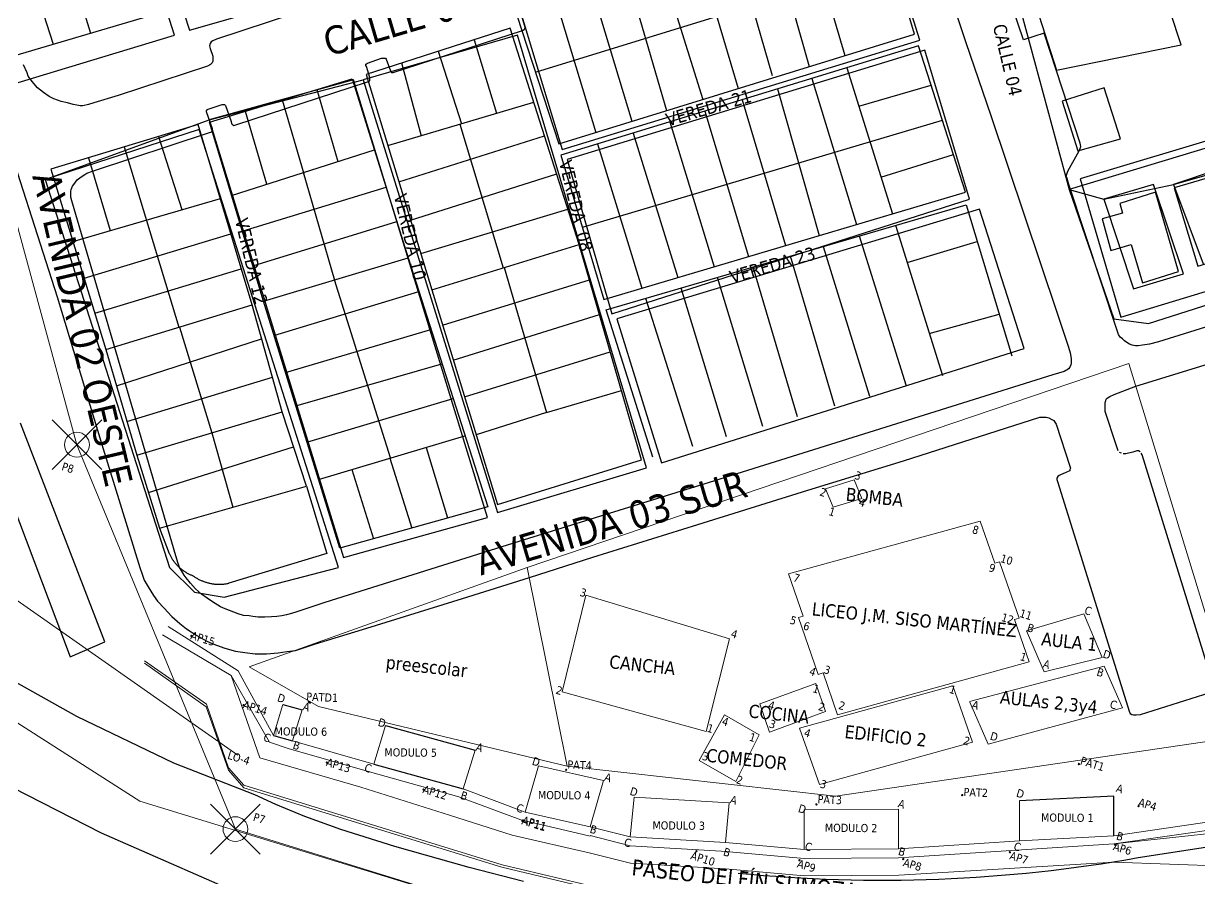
# Model space of a CAD drawing. Header units: metres. Extents: x 2 to 659295185, y -28 to 1124222152.
# Drawn here: x 655812.6 to 656049.2, y 1123994.5 to 1124166.3 of the extents above; entities that cross this region are included whole.
import ezdxf
from ezdxf.enums import TextEntityAlignment as Align

# ---------------------------------------------------------------- set-up
doc = ezdxf.new("R2010")
doc.units = ezdxf.units.M
doc.header["$MEASUREMENT"] = 0
doc.header["$PDMODE"] = 35
doc.header["$PDSIZE"] = 5
doc.layers.add('AT', color=210, linetype='CONTINUOUS', lineweight=50)
for name, color, linetype in [('calle', 255, 'CONTINUOUS'), ('CARRET-PAV', 10, 'CONTINUOUS'), ('CURVAS', 2, 'CONTINUOUS'), ('MANZANA', 30, 'CONTINUOUS'), ('Parcelas', 140, 'CONTINUOUS'), ('Rio Aragua', 174, 'CONTINUOUS'), ('texto', 255, 'CONTINUOUS'), ('TEXTOS', 7, 'CONTINUOUS')]:
    doc.layers.add(name, color=color, linetype=linetype)
doc.styles.get("Standard").update_dxf_attribs({"font": 'tahoma.ttf'})

msp = doc.modelspace()

# ---------------------------------------------------------------- linework, layer by layer
at = {"layer": 'AT', "lineweight": 0}
msp.add_lwpolyline([(655914, 1124057), (655922, 1124017), (655872, 1124029), (655858, 1124037), (655914, 1124057)], dxfattribs=at)
at = {"layer": 'CARRET-PAV', "elevation": 428.6003}
msp.add_lwpolyline([(656125.038, 1124013.8035), (656069.204, 1124003.587), (656036.91, 1123998.576, -0.06836118), (655956.453, 1123995.464)], format="xyb", dxfattribs=at)
at = {"layer": 'CURVAS', "lineweight": 0}
for p, q in [((655914, 1124057), (656035, 1124098)), ((656035, 1124098), (656058, 1124023)), ((655974.0102, 1124072.7949), (655979.7426, 1124074.567)), ((655974.0102, 1124072.7949), (655979.7426, 1124074.567)), ((655974.0102, 1124072.7949), (655975.5449, 1124069.101)), ((655979.7426, 1124074.567), (655981.2772, 1124070.8731)), ((655975.5449, 1124069.101), (655981.2772, 1124070.8731)), ((656005.0996, 1124066.3193), (655966.5382, 1124055.6883)), ((656008.0697, 1124057.8235), (656005.0996, 1124066.3193)), ((655855.7375, 1124019.26), (655790.3232, 1124065.0207)), ((655922, 1124017), (655914, 1124057)), ((656009.0246, 1124058.1203), (656008.0697, 1124057.8235)), ((656009.0246, 1124058.1203), (656012.9848, 1124046.7926)), ((655966.5382, 1124055.6883), (655966.8682, 1124054.7443)), ((655969.5083, 1124047.1925), (655966.5382, 1124055.6883)), ((655921, 1124032), (655925.767, 1124051.4236)), ((655925.767, 1124051.4236), (655954.6655, 1124042.6369)), ((655969.5083, 1124047.1925), (655968.5534, 1124046.8957)), ((655968.5534, 1124046.8957), (655972.5406, 1124035.4906)), ((656012.9848, 1124046.7926), (656012.0299, 1124046.4958)), ((656015, 1124038), (656012.0299, 1124046.4958)), ((656014.4547, 1124044.2723), (656025.9577, 1124047.6903)), ((656025.9577, 1124047.6903), (656029.6417, 1124038.9104)), ((655855.8333, 1124036.1667), (655841.7372, 1124045.097)), ((656018, 1124036), (656014.4547, 1124044.2723)), ((655854.3822, 1124035.2937), (655840.6167, 1124043.4492)), ((655954.6597, 1124042.6387), (655950, 1124024)), ((655849.4073, 1124028.9791), (655836.9378, 1124037.7304)), ((655849.4274, 1124029.4787), (655836.9579, 1124038.23)), ((656015, 1124038), (655976.4386, 1124027.369)), ((656029.6417, 1124038.9104), (656018, 1124036)), ((656030.0486, 1124037.1605), (656033.7736, 1124028.727)), ((655854.3822, 1124035.2937), (655862.1259, 1124021.827)), ((655860.184, 1124018.6776), (655854.3822, 1124035.2937)), ((655855.8333, 1124036.1667), (655862.917, 1124023.2178)), ((655973.4955, 1124035.7874), (655972.5406, 1124035.4906)), ((655976.4386, 1124027.369), (655973.4955, 1124035.7874)), ((655972.0245, 1124033.6654), (655960.749, 1124029.5589)), ((655999.6452, 1124033.1517), (655968.796, 1124024.6469)), ((655972.0245, 1124033.6654), (655974, 1124028)), ((656003.6053, 1124021.824), (655999.6452, 1124033.1517)), ((655950, 1124024), (655921, 1124032)), ((655853.8482, 1124016.2084), (655849.4073, 1124028.9791)), ((655853.8683, 1124016.708), (655849.4274, 1124029.4787)), ((655862.917, 1124023.2178), (655864.8226, 1124029.4322)), ((655866.7711, 1124022.1472), (655868.6767, 1124028.3616)), ((655960.749, 1124029.5589), (655962.7245, 1124023.8934)), ((655974, 1124028), (655962.7245, 1124023.8934)), ((656003.0067, 1124029.8986), (656006.7317, 1124021.465)), ((655883.1084, 1124017.4467), (655885.4909, 1124025.2166)), ((655948.5545, 1124018.195), (655953.654, 1124027.3739)), ((655953.654, 1124027.3739), (655960.6796, 1124023.3592)), ((656086.3398, 1124027.2162), (655976, 1124011)), ((655960.6796, 1124023.3592), (655955.9839, 1124013.9677)), ((655972.7562, 1124013.3192), (655968.796, 1124024.6469)), ((655865.8811, 1124020.5826), (655862.1259, 1124021.827)), ((655882.2183, 1124015.8822), (655865.8811, 1124020.5826)), ((655883.1084, 1124017.4467), (655866.7711, 1124022.1472)), ((656003.6053, 1124021.824), (655972.7562, 1124013.3192)), ((655880.4877, 1124012.84), (655860.184, 1124018.6776)), ((655901.1084, 1124012.4467), (655903.4909, 1124020.2166)), ((655955.9839, 1124013.9677), (655948.5545, 1124018.195)), ((655856.9513, 1124012.6952), (655853.8482, 1124016.2084)), ((655856.9713, 1124013.1948), (655853.8683, 1124016.708)), ((655900.2183, 1124010.8822), (655882.2183, 1124015.8822)), ((655916.2774, 1124017.1066), (655913.5642, 1124007.7938)), ((655929.3532, 1124014.1768), (655916.2774, 1124017.1066)), ((655976, 1124011), (655922, 1124017)), ((655976, 1124011), (655922, 1124017)), ((655929.3532, 1124014.1768), (655926.64, 1124004.864)), ((655908.8868, 1123996.7056), (655856.934, 1124012.7005)), ((655908.9068, 1123997.2052), (655856.9541, 1124013.2001)), ((655898.345, 1124007.1603), (655880.4877, 1124012.84)), ((655913.5642, 1124007.7938), (655901.1084, 1124012.4467)), ((656013.0237, 1124010.0512), (656032, 1124011)), ((656032, 1124011), (656032, 1124003)), ((655912.6742, 1124006.2292), (655900.2183, 1124010.8822)), ((655935.477, 1124010.7858), (655934.6857, 1124002.825)), ((655954.6356, 1124009.6562), (655935.477, 1124010.7858)), ((655954.6356, 1124009.6562), (655953.8444, 1124001.6954)), ((656013.0237, 1124010.0512), (656013.0237, 1124002.0512)), ((655910.9436, 1124003.1871), (655898.345, 1124007.1603)), ((655926.64, 1124004.864), (655913.5642, 1124007.7938)), ((655969.6784, 1124008.2558), (655988.6779, 1124008.3922)), ((655969.6784, 1124008.2558), (655969.6784, 1124000.2558)), ((655988.6779, 1124008.3922), (655988.6779, 1124000.3922)), ((656031.999, 1124001.4), (656066.1311, 1124006.3309)), ((656032, 1124003), (656065.1908, 1124007.8657)), ((655926.6603, 1124002.981), (655912.6742, 1124006.2292)), ((655934.6857, 1124002.825), (655926.64, 1124004.864)), ((656031.999, 1124001.4), (656075.4615, 1124006.0591)), ((655926.6972, 1123999.5643), (655910.9436, 1124003.1871)), ((655934.7051, 1124001.0251), (655926.6595, 1124003.0641)), ((655953.8444, 1124001.6954), (655934.6857, 1124002.825)), ((655969.6784, 1124000.2558), (655953.8444, 1124001.6954)), ((656013.0237, 1124002.0512), (655988.6779, 1124000.3922)), ((656032, 1124003), (656013.0237, 1124002.0512)), ((656032, 1124003), (656013.0237, 1124002.0512)), ((656032, 1124003), (656013.0237, 1124002.0512)), ((656032, 1124003), (656013.0237, 1124002.0512)), ((655934.7429, 1123997.5253), (655926.6972, 1123999.5643)), ((655954.1091, 1123999.8732), (655934.7051, 1124001.0251)), ((655969.6978, 1123998.4559), (655953.8638, 1123999.8955)), ((655969.6784, 1124000.2558), (655988.6779, 1124000.3922)), ((656031.999, 1124001.4), (655988.6973, 1123998.5923)), ((655908.9068, 1123997.2052), (655932.7061, 1123991.5435)), ((655953.9015, 1123996.3957), (655934.7429, 1123997.5253)), ((655988.6973, 1123998.5923), (655969.6978, 1123998.4559)), ((656031.9968, 1123997.7), (655988.7351, 1123995.0925)), ((656060.5131, 1123996.7464), (656031.9968, 1123997.7)), ((655908.8868, 1123996.7056), (655932.686, 1123991.0439)), ((655969.7356, 1123994.9561), (655953.9015, 1123996.3957)), ((655988.7351, 1123995.0925), (655969.7356, 1123994.9561))]:
    msp.add_line(p, q, dxfattribs=at)
at = {"layer": 'CURVAS', "lineweight": -3}
for p, q in [((655864.8226, 1124029.4322), (655868.6767, 1124028.3616)), ((655885.4909, 1124025.2166), (655903.4909, 1124020.2166)), ((655862.917, 1124023.2178), (655866.7711, 1124022.1472)), ((655883.1084, 1124017.4467), (655901.1084, 1124012.4467)), ((656032, 1124011), (656013.0237, 1124010.0512))]:
    msp.add_line(p, q, dxfattribs=at)
at = {"layer": 'CURVAS', "lineweight": 0}
for points in [[(656030.0486, 1124037.1605), (656003, 1124030)], [(656033.7736, 1124028.727), (656006.7317, 1124021.465)]]:
    msp.add_lwpolyline(points, dxfattribs=at)
for centre in [(655846.4068, 1124043.2294), (655870.0201, 1124029.915), (655870.256, 1124029.8039), (655856.9263, 1124029.3213), (655873.6769, 1124017.7692), (655873.6769, 1124017.7692), (655921.8157, 1124016.3054), (656025.0005, 1124017.4659), (655893.1199, 1124012.333), (656001.5055, 1124011.209), (655972.1551, 1124009.331), (656037, 1124009), (655913.1002, 1124006.1303), (655913.0209, 1124006.0172), (655948.028, 1123999.9363), (656011.0894, 1123999.7331), (656032.2671, 1124001.2256), (656032.2671, 1124001.2256), (656032.2671, 1124001.2256), (656032.2671, 1124001.2256), (656032.2671, 1124001.2256), (656032.2671, 1124001.2256), (656032.2671, 1124001.2256), (656032.2671, 1124001.2256), (655968.7339, 1123998.1042), (655968.7339, 1123998.1042), (655989.648, 1123998.3677), (655989.648, 1123998.3677)]:
    msp.add_circle(centre, 0.1381, dxfattribs=at)
at = {"layer": 'MANZANA', "lineweight": -3}
for p, q in [((655843, 1124164), (655813, 1124259)), ((655816, 1124259), (655846, 1124165)), ((655999, 1124222), (656023, 1124133)), ((655993, 1124163), (655983, 1124195)), ((655846, 1124165), (655874, 1124173)), ((655911, 1124174), (655921, 1124141)), ((655810, 1124154), (655843, 1124164)), ((655912, 1124164), (655881, 1124155)), ((655938, 1124077), (655912, 1124164)), ((655921, 1124141), (655993, 1124163)), ((655994, 1124161), (655922, 1124139)), ((656003, 1124131), (655994, 1124161)), ((655879, 1124155), (655850, 1124147)), ((655850, 1124147), (655881, 1124155)), ((655906, 1124067), (655879, 1124155)), ((655881, 1124155), (655908, 1124068)), ((656086, 1124152), (656023, 1124133)), ((655817, 1124135), (655850, 1124147)), ((655850, 1124147), (655877, 1124059)), ((655848, 1124145), (655817, 1124135)), ((655876, 1124057), (655848, 1124145)), ((655922, 1124139), (655931, 1124108)), ((656044, 1124134), (656058, 1124138)), ((656053, 1124137), (656044, 1124134)), ((655817, 1124135), (655842, 1124057)), ((656023, 1124133), (656032, 1124107)), ((656023, 1124133), (656030, 1124131)), ((656040, 1124134), (656030, 1124131)), ((656030, 1124131), (656044, 1124134)), ((656046, 1124116), (656040, 1124134)), ((656044, 1124134), (656050, 1124118)), ((655931, 1124108), (656003, 1124131)), ((656030, 1124131), (656036, 1124113)), ((656005, 1124129), (655932, 1124107)), ((656014, 1124101), (656005, 1124129)), ((656039, 1124106), (656095, 1124124)), ((655791, 1124121), (655822, 1124039)), ((656036, 1124113), (656046, 1124116)), ((655932, 1124107), (655941, 1124078)), ((656032, 1124107), (656039, 1124106)), ((655941, 1124078), (656014, 1124101)), ((655829, 1124042), (655812, 1124086)), ((655908, 1124068), (655938, 1124077)), ((655877, 1124059), (655906, 1124067)), ((655842, 1124057), (655847, 1124052)), ((655853, 1124051), (655876, 1124057)), ((655847, 1124052), (655853, 1124051)), ((655822, 1124039), (655829, 1124042)), ((656032, 1124003), (656032, 1124011))]:
    msp.add_line(p, q, dxfattribs=at)
at = {"layer": 'MANZANA', "lineweight": -2}
for p, q in [((655995.6905, 1124181.986), (656002.2459, 1124162.54)), ((655872.2584, 1124170.0484), (655851.4707, 1124163.2098)), ((656013.8561, 1124163.0399), (656011.6379, 1124169.5485)), ((655913.4794, 1124165.8093), (655912.5889, 1124168.8987)), ((655887.002, 1124156.5112), (655913.0424, 1124164.9195)), ((655913.0424, 1124164.9195), (655913.3722, 1124165.1394)), ((655913.3722, 1124165.1394), (655913.4794, 1124165.2494)), ((655913.5866, 1124165.5793), (655913.4794, 1124165.8093)), ((655913.4794, 1124165.3594), (655913.5866, 1124165.5793)), ((655913.4794, 1124165.2494), (655913.4794, 1124165.3594)), ((655850.374, 1124162.6499), (655850.1596, 1124162.32)), ((655850.7038, 1124162.8799), (655850.374, 1124162.6499)), ((655851.4707, 1124163.2098), (655850.7038, 1124162.8799)), ((656002.2459, 1124162.54), (656007.2429, 1124147.853)), ((656018.012, 1124164.3796), (656013.8561, 1124163.0399)), ((656025.2353, 1124142.2941), (656018.012, 1124164.3796)), ((655850.1596, 1124162.32), (655850.0524, 1124161.8801)), ((655850.0524, 1124161.8801), (655850.1596, 1124161.3202)), ((655850.1596, 1124161.3202), (655850.7203, 1124159.7805)), ((655813.3666, 1124156.4112), (655812.5915, 1124158.0609)), ((655849.6318, 1124157.7809), (655831.6889, 1124151.8421)), ((655850.2833, 1124158.1209), (655849.6318, 1124157.7809)), ((655850.6131, 1124158.4508), (655850.2833, 1124158.1209)), ((655850.7203, 1124158.7807), (655850.6131, 1124158.4508)), ((655850.7203, 1124159.7805), (655850.7203, 1124159.2206)), ((655850.7203, 1124159.2206), (655850.7203, 1124158.7807)), ((655881.5103, 1124158.1409), (655881.6257, 1124158.2508)), ((655881.5185, 1124157.9209), (655881.5103, 1124158.1409)), ((655881.6257, 1124157.701), (655881.5185, 1124157.9209)), ((655881.6257, 1124158.2508), (655881.8401, 1124158.3708)), ((655882.2936, 1124155.4914), (655881.6257, 1124157.701)), ((655881.8401, 1124158.3708), (655884.6849, 1124159.3706)), ((655884.6849, 1124159.3706), (655885.122, 1124159.3806)), ((655885.122, 1124159.3806), (655885.2374, 1124159.3806)), ((655885.2374, 1124159.3806), (655885.4518, 1124159.3806)), ((655885.4518, 1124159.3806), (655885.5672, 1124159.1607)), ((655885.5672, 1124159.1607), (655886.4495, 1124156.8411)), ((655813.5893, 1124155.7414), (655813.3666, 1124156.4112)), ((655814.1417, 1124154.9715), (655813.5893, 1124155.7414)), ((655882.2936, 1124155.1615), (655882.2936, 1124155.4914)), ((655886.4495, 1124156.8411), (655886.565, 1124156.6212)), ((655886.565, 1124156.6212), (655886.6722, 1124156.5112)), ((655886.6722, 1124156.5112), (655886.7794, 1124156.5112)), ((655886.7794, 1124156.5112), (655887.002, 1124156.5112)), ((655814.6942, 1124154.3116), (655814.1417, 1124154.9715)), ((655815.4611, 1124153.4318), (655814.6942, 1124154.3116)), ((655816.6732, 1124152.442), (655815.4611, 1124153.4318)), ((655855.3792, 1124145.9733), (655881.8566, 1124154.6016)), ((655881.8566, 1124154.6016), (655882.1864, 1124154.7216)), ((655882.1864, 1124154.7216), (655882.2936, 1124154.8315)), ((655882.2936, 1124154.9415), (655882.2936, 1124155.1615)), ((655882.2936, 1124154.8315), (655882.2936, 1124154.9415)), ((655817.7699, 1124151.6722), (655816.6732, 1124152.442)), ((655818.7594, 1124151.2323), (655817.7699, 1124151.6722)), ((655820.1859, 1124150.6824), (655818.7594, 1124151.2323)), ((655821.5053, 1124150.3624), (655820.1859, 1124150.6824)), ((655831.6889, 1124151.8421), (655826.7579, 1124150.3824)), ((655822.602, 1124150.0325), (655821.5053, 1124150.3624)), ((655823.3688, 1124149.9225), (655822.602, 1124150.0325)), ((655824.0285, 1124149.8226), (655823.3688, 1124149.9225)), ((655824.5727, 1124149.8226), (655824.0285, 1124149.8226)), ((655825.6694, 1124150.0425), (655824.5727, 1124149.8226)), ((655826.7579, 1124150.3824), (655825.6694, 1124150.0425)), ((655849.4504, 1124148.8228), (655849.5576, 1124148.9327)), ((655849.4504, 1124148.6028), (655849.4504, 1124148.8228)), ((655850.6708, 1124145.1835), (655849.4504, 1124148.6028)), ((655849.5576, 1124149.0427), (655849.7803, 1124149.1527)), ((655849.5576, 1124148.9327), (655849.5576, 1124149.0427)), ((655849.7803, 1124149.1527), (655852.6251, 1124150.0525)), ((655852.6251, 1124150.0525), (655852.8395, 1124150.0525)), ((655852.8395, 1124150.0525), (655853.0621, 1124150.0525)), ((655853.0621, 1124150.0525), (655853.1693, 1124149.9425)), ((655853.1693, 1124149.9425), (655853.2848, 1124149.8326)), ((655853.2848, 1124149.8326), (655854.3897, 1124146.6332)), ((655854.3897, 1124146.6332), (655854.5051, 1124146.1933)), ((655854.5051, 1124146.1933), (655854.6123, 1124146.0833)), ((655854.6123, 1124146.0833), (655854.7195, 1124145.9733)), ((655854.7195, 1124145.9733), (655854.9422, 1124145.8634)), ((655854.9422, 1124145.8634), (655855.3792, 1124145.9733)), ((656007.2429, 1124147.853), (656014.0128, 1124127.6471)), ((655826.494, 1124136.6652), (655850.0194, 1124144.4037)), ((655850.0194, 1124144.4037), (655850.3492, 1124144.5136)), ((655850.3492, 1124144.5136), (655850.5636, 1124144.6236)), ((655850.5636, 1124144.6236), (655850.6708, 1124144.7336)), ((655850.6708, 1124144.9535), (655850.6708, 1124145.1835)), ((655850.6708, 1124144.7336), (655850.6708, 1124144.9535)), ((656025.021, 1124140.7444), (656025.2353, 1124141.1843)), ((656025.3508, 1124141.6342), (656025.2353, 1124142.2941)), ((656025.2353, 1124141.1843), (656025.3508, 1124141.6342)), ((656022.7369, 1124136.6452), (656025.021, 1124140.7444)), ((655825.3973, 1124136.2253), (655826.494, 1124136.6652)), ((656022.5225, 1124136.0854), (656022.7369, 1124136.6452)), ((655822.7751, 1124133.9958), (655823.105, 1124134.4457)), ((655823.105, 1124134.4457), (655823.4348, 1124134.8856)), ((655823.4348, 1124134.8856), (655823.979, 1124135.3255)), ((655823.979, 1124135.3255), (655824.4161, 1124135.6654)), ((655824.4161, 1124135.6654), (655824.9603, 1124135.9954)), ((655824.9603, 1124135.9954), (655825.3973, 1124136.2253)), ((656022.4153, 1124135.6454), (656022.5225, 1124136.0854)), ((656022.6379, 1124135.2055), (656022.4153, 1124135.6454)), ((656022.9677, 1124133.9858), (656022.6379, 1124135.2055)), ((655822.132, 1124132.5561), (655822.2392, 1124132.996)), ((655822.132, 1124132.0062), (655822.132, 1124132.5561)), ((655822.132, 1124131.4463), (655822.132, 1124132.0062)), ((655822.2392, 1124132.996), (655822.3463, 1124133.3359)), ((655822.3463, 1124133.3359), (655822.4535, 1124133.6658)), ((655822.4535, 1124133.6658), (655822.7751, 1124133.9958)), ((656032.7391, 1124104.3918), (656022.9677, 1124133.9858)), ((656138.2446, 1124132.726), (656040.9684, 1124102.3322)), ((655822.3546, 1124130.6765), (655822.132, 1124131.4463)), ((655843.2661, 1124059.321), (655822.3546, 1124130.6765)), ((656014.0128, 1124127.6471), (656020.56, 1124108.321)), ((656020.56, 1124108.321), (656022.8935, 1124101.2524)), ((656032.9617, 1124103.8419), (656032.7391, 1124104.3918)), ((656033.2915, 1124103.292), (656032.9617, 1124103.8419)), ((656033.7368, 1124102.9621), (656033.2915, 1124103.292)), ((656022.8935, 1124101.2524), (656023.2316, 1124100.1527)), ((656034.1738, 1124102.5222), (656033.7368, 1124102.9621)), ((656034.6109, 1124102.1923), (656034.1738, 1124102.5222)), ((656035.1633, 1124101.8623), (656034.6109, 1124102.1923)), ((656035.7158, 1124101.6424), (656035.1633, 1124101.8623)), ((656036.3672, 1124101.5324), (656035.7158, 1124101.6424)), ((656036.9197, 1124101.5324), (656036.3672, 1124101.5324)), ((656037.7938, 1124101.6524), (656036.9197, 1124101.5324)), ((656039.2203, 1124101.8723), (656037.7938, 1124101.6524)), ((656040.9684, 1124102.3322), (656039.2203, 1124101.8723)), ((656023.2316, 1124100.1527), (656023.3388, 1124099.3728)), ((656023.3388, 1124099.3728), (656023.4542, 1124098.9329)), ((656023.4542, 1124098.9329), (656023.4542, 1124098.493)), ((656022.036, 1124096.3834), (656019.7436, 1124095.7136)), ((656022.3658, 1124096.6034), (656022.036, 1124096.3834)), ((656022.5884, 1124096.7134), (656022.3658, 1124096.6034)), ((656022.91, 1124096.9433), (656022.5884, 1124096.7134)), ((656023.1327, 1124097.2733), (656022.91, 1124096.9433)), ((656023.347, 1124097.7132), (656023.1327, 1124097.2733)), ((656023.4542, 1124098.0431), (656023.347, 1124097.7132)), ((656023.4542, 1124098.493), (656023.4542, 1124098.0431)), ((656019.7436, 1124095.7136), (656000.4813, 1124089.6548)), ((656000.4813, 1124089.6548), (655950.5857, 1124074.058)), ((655950.5857, 1124074.058), (655912.2838, 1124062.1704)), ((655912.2838, 1124062.1704), (655873.2232, 1124049.9429)), ((655843.7113, 1124057.7713), (655843.2661, 1124059.321)), ((655844.0412, 1124057.0014), (655843.7113, 1124057.7713)), ((655844.4864, 1124056.2316), (655844.0412, 1124057.0014)), ((655844.9317, 1124055.4618), (655844.4864, 1124056.2316)), ((655845.3687, 1124054.9119), (655844.9317, 1124055.4618)), ((655846.251, 1124053.8021), (655845.3687, 1124054.9119)), ((655847.2406, 1124052.7023), (655846.251, 1124053.8021)), ((655848.4527, 1124051.6025), (655847.2406, 1124052.7023)), ((655849.5494, 1124050.8327), (655848.4527, 1124051.6025)), ((655850.6461, 1124050.0629), (655849.5494, 1124050.8327)), ((655851.751, 1124049.403), (655850.6461, 1124050.0629)), ((655852.2953, 1124049.0731), (655851.751, 1124049.403)), ((655853.1776, 1124048.6332), (655852.2953, 1124049.0731)), ((655873.2232, 1124049.9429), (655867.6408, 1124048.0333)), ((655854.0516, 1124048.3132), (655853.1776, 1124048.6332)), ((655854.9339, 1124047.9833), (655854.0516, 1124048.3132)), ((655855.808, 1124047.6534), (655854.9339, 1124047.9833)), ((655856.9047, 1124047.3234), (655855.808, 1124047.6534)), ((655858.0014, 1124047.2234), (655856.9047, 1124047.3234)), ((655858.7682, 1124047.1135), (655858.0014, 1124047.2234)), ((655859.8649, 1124047.0035), (655858.7682, 1124047.1135)), ((655861.1843, 1124047.0135), (655859.8649, 1124047.0035)), ((655862.4954, 1124047.0235), (655861.1843, 1124047.0135)), ((655863.5921, 1124047.1335), (655862.4954, 1124047.0235)), ((655864.5816, 1124047.2534), (655863.5921, 1124047.1335)), ((655865.5628, 1124047.4734), (655864.5816, 1124047.2534)), ((655866.5523, 1124047.7033), (655865.5628, 1124047.4734)), ((655867.6408, 1124048.0333), (655866.5523, 1124047.7033)), ((655806.5391, 1124014.7001), (655828.2834, 1124003.6223)), ((655828.2834, 1124003.6223), (655861.3245, 1123989.1753))]:
    msp.add_line(p, q, dxfattribs=at)
at = {"layer": 'MANZANA', "linetype": 'Continuous', "lineweight": -2}
for p, q in [((655801.3772, 1124167.419), (655819.3696, 1124111.4204)), ((656036.4075, 1124093.4104), (656114.7522, 1124117.5791)), ((655819.3696, 1124111.4204), (655828.3741, 1124081.7064)), ((656031.2073, 1124091.3358), (656032.0897, 1124091.7857)), ((656032.0897, 1124091.7857), (656036.4075, 1124093.4104)), ((656030.2343, 1124090.0061), (656030.3415, 1124090.346)), ((656030.2343, 1124089.5662), (656030.2343, 1124090.0061)), ((656030.2343, 1124088.9063), (656030.2343, 1124089.5662)), ((656030.3415, 1124090.346), (656030.4487, 1124090.7859)), ((656030.4487, 1124090.7859), (656030.6631, 1124091.0059)), ((656030.6631, 1124091.0059), (656031.2073, 1124091.3358)), ((655989.6875, 1124078.4371), (656017.1109, 1124087.1866)), ((656017.0905, 1124087.1866), (656017.7501, 1124087.1866)), ((656017.7501, 1124087.1866), (656018.4098, 1124087.1966)), ((656018.4098, 1124087.1966), (656018.954, 1124087.0867)), ((656018.954, 1124087.0867), (656019.5065, 1124086.7567)), ((656019.5065, 1124086.7567), (656019.9435, 1124086.5368)), ((656030.2343, 1124088.3464), (656030.2343, 1124088.9063)), ((656032.4607, 1124081.6178), (656030.2343, 1124088.3464)), ((656019.9435, 1124086.5368), (656020.1662, 1124086.2068)), ((656020.1662, 1124086.2068), (656020.3888, 1124085.7669)), ((656020.3888, 1124085.7669), (656023.1676, 1124077.3686)), ((655828.3741, 1124081.7064), (655836.0427, 1124056.9715)), ((656032.906, 1124080.398), (656032.4607, 1124081.6178)), ((656033.5657, 1124079.9581), (656033.1204, 1124080.0681)), ((656034.4397, 1124079.8481), (656033.8955, 1124079.8481)), ((656035.8662, 1124080.1881), (656034.4397, 1124079.8481)), ((656036.6249, 1124080.418), (656035.8662, 1124080.1881)), ((656036.9547, 1124080.418), (656036.6249, 1124080.418)), ((656037.2845, 1124080.1981), (656036.9547, 1124080.418)), ((656037.7298, 1124079.6482), (656037.5072, 1124079.9781)), ((656051.7313, 1124034.3574), (656037.7298, 1124079.6482)), ((655970.4252, 1124072.4883), (655989.6875, 1124078.4371)), ((656023.1676, 1124077.3686), (656023.2748, 1124076.9287)), ((656020.7599, 1124075.2591), (656020.5455, 1124074.9291)), ((656020.5455, 1124074.9291), (656020.5455, 1124074.6992)), ((656020.9825, 1124075.479), (656020.7599, 1124075.2591)), ((656021.3123, 1124075.589), (656020.9825, 1124075.479)), ((656022.1864, 1124076.0389), (656021.3123, 1124075.589)), ((656022.8378, 1124076.2589), (656022.1864, 1124076.0389)), ((656023.1676, 1124076.3788), (656022.8378, 1124076.2589)), ((656023.2748, 1124076.9287), (656023.1676, 1124076.7088)), ((656023.1676, 1124076.7088), (656023.1676, 1124076.3788)), ((656020.5455, 1124074.6992), (656020.7681, 1124074.0393)), ((656020.7681, 1124074.0393), (656035.1076, 1124028.0987)), ((655948.3181, 1124065.6397), (655970.4252, 1124072.4883)), ((655927.2005, 1124059.031), (655948.3181, 1124065.6397)), ((655914.403, 1124054.9919), (655927.2005, 1124059.031)), ((655836.0427, 1124056.9715), (655836.488, 1124055.6417)), ((655836.488, 1124055.6417), (655836.9332, 1124054.432)), ((655836.9332, 1124054.432), (655837.7084, 1124053.1022)), ((655900.9375, 1124050.7227), (655914.403, 1124054.9919)), ((655837.7084, 1124053.1022), (655838.8133, 1124051.3426)), ((655838.8133, 1124051.3426), (655839.5802, 1124050.2328)), ((655839.5802, 1124050.2328), (655840.8995, 1124048.8031)), ((655881.6834, 1124044.7839), (655900.9375, 1124050.7227)), ((655840.8995, 1124048.8031), (655842.4415, 1124047.1535)), ((655842.4415, 1124047.1535), (655844.0906, 1124045.7237)), ((655844.0906, 1124045.7237), (655845.4182, 1124044.624)), ((655845.4182, 1124044.624), (655847.5044, 1124043.3042)), ((655871.3926, 1124041.6346), (655881.6834, 1124044.7839)), ((655847.5044, 1124043.3042), (655849.368, 1124042.2045)), ((655849.368, 1124042.2045), (655850.6873, 1124041.6546)), ((655850.6873, 1124041.6546), (655853.1033, 1124040.7847)), ((655853.1033, 1124040.7847), (655855.2967, 1124040.1349)), ((655855.2967, 1124040.1349), (655857.1603, 1124039.9149)), ((655857.1603, 1124039.9149), (655859.2465, 1124039.595)), ((655859.2465, 1124039.595), (655861.5471, 1124039.605)), ((655861.5471, 1124039.605), (655863.8477, 1124039.8349)), ((655863.8477, 1124039.8349), (655865.5958, 1124040.0649)), ((655865.5958, 1124040.0649), (655867.3439, 1124040.2948)), ((655867.3439, 1124040.2948), (655871.3926, 1124041.6346)), ((655823.3606, 1124027.0475), (655811.165, 1124033.8562)), ((656037.4082, 1124027.4388), (656051.4179, 1124031.8179)), ((656035.1076, 1124028.0987), (656035.322, 1124027.6488)), ((656035.322, 1124027.6488), (656035.6519, 1124027.4388)), ((655842.9032, 1124017.6295), (655823.3606, 1124027.0475)), ((656035.6519, 1124027.4388), (656035.9817, 1124027.3288)), ((656035.9817, 1124027.3288), (656036.5342, 1124027.3288)), ((656036.5342, 1124027.3288), (656037.4082, 1124027.4388)), ((655859.1475, 1124011.2808), (655842.9032, 1124017.6295)), ((655863.4271, 1124009.3112), (655859.1475, 1124011.2808)), ((655869.2487, 1124006.9016), (655863.4271, 1124009.3112)), ((655876.4886, 1124004.2822), (655869.2487, 1124006.9016)), ((655887.3566, 1124000.8929), (655876.4886, 1124004.2822)), ((655902.2733, 1123996.6537), (655887.3566, 1124000.8929)), ((655913.2403, 1123993.8243), (655902.2733, 1123996.6537))]:
    msp.add_line(p, q, dxfattribs=at)
at = {"layer": 'Parcelas'}
for points in [[(655991.8736, 1124164.2329), (655982.8888, 1124194.3265)], [(655817.2658, 1124192.9192), (655826.0857, 1124164.3823)], [(655969.0605, 1124189.9247), (655977.8962, 1124159.9192)], [(656045.5657, 1124162.0679), (656036.7975, 1124188.6975)], [(655962.2067, 1124187.743), (655970.7325, 1124157.7083)], [(655954.7407, 1124185.3664), (655963.2955, 1124155.8976)], [(656011.6834, 1124184.3675), (656020.4517, 1124156.9801)], [(655947.5607, 1124183.0809), (655956.4354, 1124153.2959)], [(655940.0591, 1124180.693), (655949.3022, 1124151.0944)], [(655915.6202, 1124156.5701), (655987.534, 1124178.7679)], [(655933.3348, 1124178.5526), (655942.0091, 1124148.8436)], [(655814.0176, 1124176.4008), (655818.5965, 1124162.1766)], [(655926.128, 1124176.2585), (655935.043, 1124146.6937)], [(655918.8498, 1124173.9417), (655927.773, 1124144.45)], [(655910.7941, 1124171.3774), (655920.3201, 1124142.1498)], [(655809.0387, 1124159.3616), (655840.6478, 1124168.6712)], [(655910.5776, 1124165.4237), (655881.5665, 1124156.1141)], [(655924.4336, 1124121.907), (655910.5776, 1124165.4237)], [(655903.2775, 1124163.0811), (655907.8159, 1124148.2902)], [(655920.3201, 1124142.1498), (655991.8736, 1124164.2329)], [(655896.0757, 1124160.7701), (655900.7588, 1124146.1953)], [(655992.7396, 1124161.8514), (655920.7531, 1124139.8766)], [(656002.1574, 1124132.4073), (655992.7396, 1124161.8514)], [(656020.4517, 1124156.9801), (656045.5657, 1124162.0679)], [(655888.7053, 1124158.405), (655892.637, 1124143.7842)], [(655881.5665, 1124156.1141), (655894.773, 1124112.814)], [(655978.3, 1124157.4435), (655987.4434, 1124128.05)], [(655850.0656, 1124146.4798), (655878.752, 1124155.2481)], [(655871.6512, 1124153.0777), (655875.8997, 1124138.5875)], [(655878.752, 1124155.2481), (655890.01, 1124119.2008)], [(655964.3388, 1124153.1817), (655972.7183, 1124123.6895)], [(655971.2203, 1124155.2824), (655980.2154, 1124125.9096)], [(655980.7023, 1124149.7207), (655995.2749, 1124153.9247)], [(656030.0859, 1124153.4079), (656021.6424, 1124150.7016)], [(656085.8349, 1124153.2996), (656025.2147, 1124135.1136)], [(656033.3335, 1124143.1241), (656030.0859, 1124153.4079)], [(655869.0736, 1124136.0751), (655864.7099, 1124150.956)], [(655957.207, 1124151.0046), (655965.929, 1124121.679)], [(656021.6424, 1124150.7016), (656024.7817, 1124140.7426)], [(655861.5815, 1124134.01), (655857.2736, 1124148.683)], [(655885.934, 1124141.7943), (655915.3233, 1124150.5189)], [(655949.7095, 1124148.7159), (655958.513, 1124119.4829)], [(655847.7924, 1124146.0468), (655818.1318, 1124137.0621)], [(655858.6174, 1124109.783), (655847.7924, 1124146.0468)], [(655860.8906, 1124110.5407), (655850.0656, 1124146.4798)], [(655900.4308, 1124146.0979), (655909.1389, 1124117.2181)], [(655925.0831, 1124125.371), (655997.5276, 1124146.8819)], [(655942.6684, 1124146.5665), (655951.5836, 1124117.4308)], [(655839.7643, 1124143.615), (655844.5064, 1124128.9204)], [(655888.158, 1124134.5027), (655917.4743, 1124143.7636)], [(655935.2917, 1124144.3147), (655944.2561, 1124115.2609)], [(655832.8479, 1124141.5199), (655843.8719, 1124105.2834)], [(655928.1517, 1124142.1351), (655937.0281, 1124113.1205)], [(656024.7817, 1124140.7426), (656033.3335, 1124143.1241)], [(655825.7031, 1124139.3556), (655830.0737, 1124124.7116)], [(655854.5032, 1124131.7471), (655883.224, 1124140.929)], [(655920.7531, 1124139.8766), (655929.4131, 1124110.8655)], [(655985.1371, 1124135.4642), (655999.7175, 1124140.0354)], [(655818.1318, 1124137.0621), (655829.1733, 1124100.7982)], [(656055.8495, 1124136.7373), (656044.1585, 1124133.2733)], [(655875.2796, 1124114.6516), (655868.9861, 1124136.3772)], [(655890.5079, 1124126.7981), (655919.9169, 1124136.0924)], [(656025.2147, 1124135.1136), (656033.4417, 1124107.2932)], [(655856.6533, 1124124.6086), (655885.5688, 1124133.4213)], [(655929.4131, 1124110.8655), (656002.1574, 1124132.4073)], [(656040.3697, 1124132.4073), (656033.2252, 1124130.134)], [(656045.0245, 1124116.4945), (656040.3697, 1124132.4073)], [(656044.1585, 1124133.2733), (656048.9215, 1124117.577)], [(655822.5594, 1124122.5203), (655852.2322, 1124131.1734)], [(655929.8461, 1124108.8087), (656002.2656, 1124129.9175)], [(656002.2656, 1124129.9175), (656011.4669, 1124099.4992)], [(656033.2252, 1124130.134), (656033.7665, 1124128.1855)], [(655892.5439, 1124120.1224), (655922.1702, 1124129.0154)], [(656033.7665, 1124128.1855), (656029.6529, 1124127.103)], [(656029.6529, 1124127.103), (656031.385, 1124120.7163)], [(655858.7495, 1124117.6494), (655887.7133, 1124126.5545)], [(655988.1027, 1124125.7893), (655997.5128, 1124095.5661)], [(656033.4417, 1124107.2932), (656094.9279, 1124125.9123)], [(655824.8152, 1124115.1116), (655854.3467, 1124124.0897)], [(655980.7946, 1124123.6592), (655990.2002, 1124093.505)], [(655990.4275, 1124118.3227), (656004.4962, 1124122.5436)], [(655894.773, 1124112.814), (655924.4336, 1124121.907)], [(655936.9906, 1124078.6069), (655924.4336, 1124121.907)], [(655973.4991, 1124121.5327), (655982.8156, 1124091.4236)], [(656031.385, 1124120.7163), (656035.4985, 1124121.907)], [(656035.4985, 1124121.907), (656037.7717, 1124114.2212)], [(656048.9215, 1124117.577), (656057.0403, 1124120.0668)], [(655860.8906, 1124110.5407), (655890.01, 1124119.2008)], [(655890.01, 1124119.2008), (655906.031, 1124069.1891)], [(655966.9185, 1124119.6146), (655975.8167, 1124089.4509)], [(655826.9503, 1124108.0992), (655856.4524, 1124117.0357)], [(655909.3065, 1124117.2695), (655917.8303, 1124088.1329)], [(655952.186, 1124115.3203), (655961.3046, 1124085.3605)], [(655959.3943, 1124117.4214), (655968.3035, 1124087.3332)], [(656037.7717, 1124114.2212), (656045.0245, 1124116.4945)], [(655886.4786, 1124079.0107), (655875.2313, 1124114.8056)], [(655894.773, 1124112.814), (655907.9795, 1124069.6221)], [(655896.9441, 1124105.7134), (655926.4875, 1124114.8245)], [(655944.9195, 1124113.2023), (655954.0331, 1124083.3109)], [(655876.2622, 1124060.8538), (655860.8906, 1124110.5407)], [(655863.0242, 1124103.6442), (655892.1727, 1124112.4496)], [(655937.7819, 1124111.1218), (655947.2064, 1124081.3868)], [(655829.1733, 1124100.7982), (655858.6174, 1124109.783)], [(655864.6794, 1124088.2412), (655858.6174, 1124109.783)], [(655939.2639, 1124079.1481), (655929.8461, 1124108.8087)], [(655899.0967, 1124098.6733), (655928.5209, 1124107.8128)], [(655994.8754, 1124104.0366), (656008.9154, 1124107.9341)], [(655843.9793, 1124105.3162), (655850.4932, 1124084.0378)], [(655865.3317, 1124096.1856), (655894.616, 1124104.8225)], [(655831.3385, 1124093.4814), (655860.5387, 1124102.9555)], [(655829.1733, 1124100.7982), (655835.4518, 1124079.5811)], [(655901.3494, 1124091.306), (655930.6869, 1124100.3438)], [(655867.4085, 1124089.4725), (655896.8303, 1124097.9103)], [(655833.448, 1124086.3525), (655862.7096, 1124095.241)], [(655917.8303, 1124088.1329), (655932.9444, 1124092.5593)], [(655869.6621, 1124082.1879), (655899.0535, 1124090.9704)], [(655835.4518, 1124079.5811), (655864.6794, 1124088.2412)], [(655869.5507, 1124073.3026), (655864.6794, 1124088.2412)], [(655917.8303, 1124088.1329), (655903.6954, 1124083.6335)], [(655850.4932, 1124084.0378), (655854.7531, 1124069.0747)], [(655871.979, 1124074.6986), (655901.4577, 1124083.4653)], [(655837.7767, 1124072.053), (655866.9725, 1124081.209)], [(655893.6153, 1124081.1331), (655897.9685, 1124066.9316)], [(655835.4518, 1124079.5811), (655839.9983, 1124064.8591)], [(655886.32, 1124078.9635), (655890.7652, 1124064.9146)], [(655907.9795, 1124069.6221), (655936.9906, 1124078.6069)], [(655878.7075, 1124076.6996), (655883.0198, 1124062.7459)], [(655839.9983, 1124064.8591), (655869.5507, 1124073.3026)], [(655869.5507, 1124073.3026), (655873.6642, 1124059.7713)], [(655906.031, 1124069.1891), (655876.2622, 1124060.8538)], [(655839.9983, 1124064.8591), (655841.9468, 1124059.7713)], [(655841.9468, 1124059.7713), (655841.9755, 1124059.7092), (655842.0394, 1124059.5751), (655842.1057, 1124059.4422), (655842.1743, 1124059.3104), (655842.2452, 1124059.1798), (655842.3184, 1124059.0505), (655842.3938, 1124058.9225), (655842.4714, 1124058.7958), (655842.5513, 1124058.6705), (655842.6333, 1124058.5466), (655842.7174, 1124058.4242), (655842.8037, 1124058.3032), (655842.8921, 1124058.1838), (655842.9825, 1124058.0659), (655843.075, 1124057.9496), (655843.1695, 1124057.835), (655843.266, 1124057.722), (655843.3645, 1124057.6107), (655843.4648, 1124057.5012), (655843.5671, 1124057.3934), (655843.6712, 1124057.2874), (655843.7772, 1124057.1833), (655843.885, 1124057.081), (655843.9945, 1124056.9807), (655844.1058, 1124056.8822), (655844.2188, 1124056.7857), (655844.3334, 1124056.6912), (655844.4497, 1124056.5987), (655844.5676, 1124056.5083), (655844.687, 1124056.4199), (655844.808, 1124056.3336), (655844.9304, 1124056.2495), (655845.0543, 1124056.1675), (655845.1796, 1124056.0876), (655845.3063, 1124056.01), (655845.4343, 1124055.9346), (655845.5636, 1124055.8614), (655845.6942, 1124055.7905), (655845.826, 1124055.7219), (655845.9589, 1124055.6556), (655846.093, 1124055.5917), (655846.2282, 1124055.5301), (655846.3645, 1124055.4708), (655846.5018, 1124055.414), (655846.64, 1124055.3595), (655846.7098, 1124055.333)], [(655873.6642, 1124059.7713), (655853.9626, 1124053.8175)], [(655846.7098, 1124055.333), (655846.7201, 1124055.3256), (655846.8481, 1124055.2343), (655846.9777, 1124055.1452), (655847.1088, 1124055.0584), (655847.2415, 1124054.9739), (655847.3755, 1124054.8918), (655847.511, 1124054.812), (655847.6479, 1124054.7345), (655847.7861, 1124054.6595), (655847.9256, 1124054.5869), (655848.0663, 1124054.5167), (655848.2083, 1124054.449), (655848.3514, 1124054.3838), (655848.4956, 1124054.3211), (655848.6409, 1124054.2609), (655848.7872, 1124054.2033), (655848.9345, 1124054.1482), (655849.0827, 1124054.0957), (655849.2319, 1124054.0458), (655849.3818, 1124053.9985), (655849.5326, 1124053.9538), (655849.6842, 1124053.9118), (655849.8364, 1124053.8724), (655849.9893, 1124053.8357), (655850.1428, 1124053.8017), (655850.2969, 1124053.7703), (655850.4516, 1124053.7417), (655850.6067, 1124053.7157), (655850.7622, 1124053.6925), (655850.9181, 1124053.672), (655851.0744, 1124053.6542), (655851.2309, 1124053.6391), (655851.3877, 1124053.6267), (655851.5446, 1124053.6171), (655851.7017, 1124053.6103), (655851.859, 1124053.6062), (655852.0162, 1124053.6048), (655852.1735, 1124053.6062), (655852.3307, 1124053.6103), (655852.4878, 1124053.6171), (655852.6447, 1124053.6267), (655852.8015, 1124053.6391), (655852.958, 1124053.6542), (655853.1143, 1124053.672), (655853.2702, 1124053.6925), (655853.4257, 1124053.7157), (655853.5808, 1124053.7417), (655853.7355, 1124053.7703), (655853.8896, 1124053.8017), (655853.9626, 1124053.8175)]]:
    msp.add_lwpolyline(points, dxfattribs=at)
at = {"layer": 'Rio Aragua', "lineweight": 0}
msp.add_line((656032, 1124003), (656013.0237, 1124002.0512), dxfattribs=at)
at = {"layer": 'texto', "color": 85, "lineweight": 0, "true_color": 0x58ba48}
for p, q in [((655823.3744, 1124081.6504), (655777.0893, 1124251.388)), ((655855.2728, 1124004.3725), (655823.3744, 1124081.6504)), ((655943.6796, 1123977), (655855.2728, 1124004.3725))]:
    msp.add_line(p, q, dxfattribs=at)
at = {"layer": 'texto', "lineweight": 0}
msp.add_lwpolyline([(655608.3065, 1124590.033), (655625.6859, 1124587.7884), (656017.6106, 1124570.0511), (656016.0812, 1124509.734), (656016.0812, 1124509.734), (656184, 1124001), (656054, 1123977), (655943.6796, 1123977), (655836, 1124010), (655753, 1124063), (655709, 1124144), (655669, 1124221), (655646, 1124310), (655624, 1124426), (655614, 1124482), (655608.3065, 1124590.033)], dxfattribs=at)
for p in [(655823.3744, 1124081.6504), (655855.2728, 1124004.3725)]:
    msp.add_point(p, dxfattribs=at)

# ---------------------------------------------------------------- texts
at = {"layer": 'calle'}
for s, height, rotation, p in [('CALLE 03', 5.6453, 16.439153, (655888.2644, 1124166.8323)), ('CALLE 04', 2.6453, 283.286873, (656010.637, 1124159.0205)), ('VEREDA 21', 2.6453, 16.362304, (655950.4718, 1124149.4276)), ('VEREDA  08', 2.6453, 283.286873, (655923.8003, 1124129.6994)), ('AVENIDA 02 OESTE', 5.6453, 283.286873, (655824.526, 1124104.9072)), ('VEREDA 10', 2.6453, 283.286873, (655890.4335, 1124123.4259)), ('VEREDA 12', 2.6453, 283.286873, (655858.5109, 1124118.5249)), ('VEREDA 23', 2.6453, 16.362304, (655963.3174, 1124117.7621)), ('AVENIDA 03 SUR', 5.6453, 16.439153, (655930.8461, 1124066.0145))]:
    msp.add_text(s, height=height, rotation=rotation, dxfattribs=at).set_placement(p, align=Align.MIDDLE)
at = {"layer": 'TEXTOS', "color": 31, "true_color": 0xfecc66}
for s, p in [('P8', (655821.5499, 1124077.0178)), ('P7', (655860.0776, 1124006.5304))]:
    msp.add_text(s, height=1.6453, rotation=342.961272, dxfattribs=at).set_placement(p, align=Align.MIDDLE)
at = {"layer": 'TEXTOS', "color": 0}
for s, height, rotation, p in [('3', 1.6453, 342.961272, (655980.5307, 1124075.4375)), ('2', 1.6453, 342.961272, (655973.5181, 1124072.1054)), ('BOMBA', 2.6453, 353.860716, (655983.8667, 1124071.1208)), ('4', 1.6453, 342.961272, (655981.392, 1124070.0341)), ('1', 1.6453, 342.961272, (655975.3221, 1124068.1729)), ('8', 1.6453, 342.961272, (656004.1889, 1124064.5423)), ('10', 1.6453, 342.961272, (656010.4467, 1124058.5443)), ('9', 1.6453, 342.961272, (656007.5392, 1124056.8721)), ('7', 1.6453, 342.961272, (655968.1894, 1124054.8634)), ('3', 1.6453, 342.961272, (655925.2588, 1124051.9311)), ('LICEO J.M. SISO MARTÍNEZ', 2.6453, 353.860716, (655991.9011, 1124046.4644)), ('C', 1.6453, 342.961272, (656026.8484, 1124048.2777)), ('5', 1.6453, 342.961272, (655967.5121, 1124046.3287)), ('12', 1.6453, 342.961272, (656010.6514, 1124046.7118)), ('11', 1.6453, 342.961272, (656014.3106, 1124047.498)), ('4', 1.6453, 342.961272, (655955.6559, 1124043.5976)), ('6', 1.6453, 342.961272, (655970.198, 1124045.1806)), ('B', 1.6453, 342.961272, (656015.2805, 1124044.7908)), ('AP15', 1.6453, 342.961272, (655848.721, 1124042.6548)), ('AULA 1', 2.6453, 353.860716, (656023.0467, 1124042.032)), ('1', 1.6453, 342.961272, (656013.8193, 1124038.9959)), ('D', 1.6453, 342.961272, (656030.6165, 1124039.4721)), (' preescolar ', 2.6453, 353.860716, (655893.6953, 1124036.7587)), ('CANCHA', 2.6453, 353.860716, (655937.1411, 1124037.356)), ('3', 1.6453, 342.961272, (655974.3279, 1124036.3956)), ('A', 1.6453, 342.961272, (656018.4933, 1124037.5128)), ('4', 1.6453, 342.961272, (655971.4253, 1124036.0287)), ('B', 1.6453, 342.961272, (656029.2962, 1124035.8774)), ('2', 1.6453, 342.961272, (655920.4249, 1124032.2722)), ('1', 1.6453, 342.961272, (655972.0921, 1124032.5621)), ('1', 1.6453, 342.961272, (655999.5824, 1124032.4238)), ('AP14', 1.6453, 342.961272, (655859.2405, 1124028.7467)), ('D', 1.6453, 342.961272, (655864.5086, 1124030.687)), ('PATD1', 1.6453, 357.445636, (655872.7255, 1124030.8826)), ('4', 1.6453, 342.961272, (655963.1417, 1124029.2612)), ('2', 1.6453, 342.961272, (655977.3069, 1124029.2084)), ('A', 1.6453, 342.961272, (656004.1716, 1124029.3194)), ('AULAs 2,3y4', 2.6453, 353.860716, (656018.9091, 1124029.5582)), ('C', 1.6453, 342.961272, (656031.9429, 1124029.4145)), ('A', 1.6453, 342.961272, (655869.5664, 1124028.9493)), ('COCINA', 2.6453, 353.860716, (655964.6292, 1124027.5135)), ('2', 1.6453, 342.961272, (655973.2477, 1124028.9672)), ('D', 1.6453, 342.961272, (655884.7601, 1124025.7462)), ('1', 1.6453, 342.961272, (655950.8324, 1124024.6082)), ('4', 1.6453, 342.961272, (655953.8601, 1124025.9741)), ('3', 1.6453, 342.961272, (655963.3384, 1124025.4821)), ('EDIFICIO 2', 2.6453, 353.860716, (655986.1069, 1124023.1235)), ('C', 1.6453, 342.961272, (655861.6466, 1124022.7524)), ('MODULO 6', 1.6453, 359.539948, (655868.44, 1124023.9961)), ('1', 1.6453, 342.961272, (655959.3262, 1124022.8221)), ('4', 1.6453, 342.961272, (655970.3706, 1124023.7079)), ('2', 1.6453, 342.961272, (656002.4154, 1124022.1336)), ('D', 1.6453, 342.961272, (656007.9277, 1124022.9824)), ('B', 1.6453, 342.961272, (655867.5528, 1124021.1882)), ('MODULO 5', 1.6453, 359.539948, (655890.523, 1124019.7783)), ('A', 1.6453, 342.961272, (655904.3806, 1124020.8043)), ('COMEDOR', 2.6453, 353.860716, (655958.1713, 1124018.3882)), ('LO-4', 1.6453, 342.961272, (655855.9513, 1124018.6773)), ('AP13', 1.6453, 342.961272, (655875.9912, 1124017.1947)), ('AP13', 1.6453, 342.961272, (655875.9912, 1124017.1947)), ('D', 1.6453, 342.961272, (655915.7775, 1124017.928)), ('PAT4', 1.6453, 357.445636, (655924.5211, 1124017.2729)), ('3', 1.6453, 342.961272, (655949.8655, 1124018.9896)), ('PAT1', 1.6453, 342.961272, (656027.7098, 1124017.4989)), ('C', 1.6453, 342.961272, (655881.957, 1124016.6318)), ('A', 1.6453, 342.961272, (655930.2429, 1124014.7646)), ('2', 1.6453, 342.961272, (655956.7356, 1124014.2532)), ('3', 1.6453, 342.961272, (655973.5822, 1124013.4)), ('AP12', 1.6453, 342.961272, (655895.4342, 1124011.7584)), ('B', 1.6453, 342.961272, (655901.2836, 1124011.0881)), ('MODULO 4', 1.6453, 359.539948, (655921.4236, 1124011.1966)), ('D', 1.6453, 342.961272, (655935.4452, 1124011.8827)), ('A', 1.6453, 342.961272, (655955.5254, 1124010.2439)), ('PAT3', 1.6453, 357.445636, (655974.8606, 1124010.2985)), ('PAT2', 1.6453, 357.445636, (656004.2342, 1124011.7671)), ('D', 1.6453, 342.961272, (656013.196, 1124011.5174)), ('A', 1.6453, 342.961272, (656033.196, 1124012.5174)), ('C', 1.6453, 342.961272, (655912.517, 1124008.5702)), ('D', 1.6453, 342.961272, (655969.3188, 1124008.4307)), ('A', 1.6453, 342.961272, (655989.3188, 1124009.4307)), ('AP4', 1.6453, 342.961272, (656038.79, 1124009.3227)), ('AP11', 1.6453, 342.961272, (655915.3352, 1124005.4426)), ('AP11', 1.6453, 342.961272, (655915.4144, 1124005.5557)), ('MODULO 1', 1.6453, 359.539948, (656022.6561, 1124006.6795)), ('B', 1.6453, 342.961272, (655927.3193, 1124004.2964)), ('MODULO 3', 1.6453, 359.539948, (655944.4622, 1124005.0941)), ('MODULO 2', 1.6453, 359.539948, (655979.1557, 1124004.6155)), ('C', 1.6453, 342.961272, (655934.2008, 1124001.6564)), ('C', 1.6453, 342.961272, (655970.5692, 1124000.8433)), ('C', 1.6453, 342.961272, (656012.6096, 1124000.8372)), ('AP6', 1.6453, 342.961272, (656033.7487, 1124000.4477)), ('AP6', 1.6453, 342.961272, (656033.7487, 1124000.4477)), ('AP6', 1.6453, 342.961272, (656033.7487, 1124000.4477)), ('AP6', 1.6453, 342.961272, (656033.7487, 1124000.4477)), ('AP6', 1.6453, 342.961272, (656033.7487, 1124000.4477)), ('B', 1.6453, 342.961272, (656033.2478, 1124002.9231)), ('AP10', 1.6453, 342.961272, (655949.3287, 1123998.4298)), ('B', 1.6453, 342.961272, (655954.1613, 1123999.7214)), ('B', 1.6453, 342.961272, (655989.3706, 1123999.8364)), ('AP7', 1.6453, 342.961272, (656012.9313, 1123998.5949)), ('PASEO DELFÍN SUMOZA', 3.235327, 353.860716, (655957.7463, 1123994.6955)), ('AP9', 1.6453, 342.961272, (655970.1803, 1123996.9786)), ('AP8', 1.6453, 342.961272, (655991.4899, 1123997.2295)), ('AP8', 1.6453, 342.961272, (655991.4899, 1123997.2295))]:
    msp.add_text(s, height=height, rotation=rotation, dxfattribs=at).set_placement(p, align=Align.MIDDLE)

doc.saveas('drawing.dxf')
